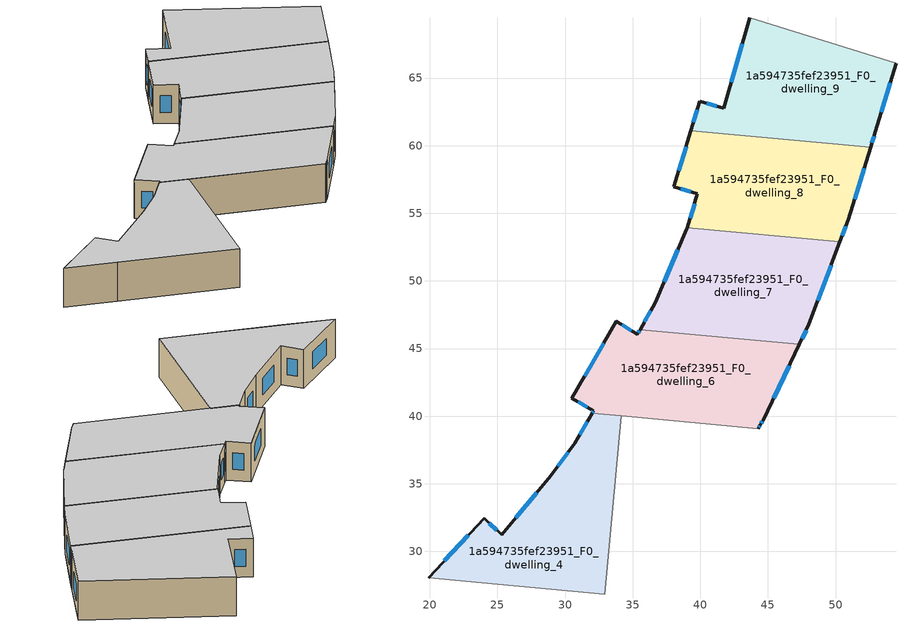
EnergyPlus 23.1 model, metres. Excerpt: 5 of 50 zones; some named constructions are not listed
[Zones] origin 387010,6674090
1a594735fef23951_F0_dwelling_4
 floor ground (EU_floor_Construction): 34.15,40.02 32.92,26.83 19.9,28.04 24.02,32.44 25.32,31.22 28.96,35.6 30.73,38.01 31.99,40.22 z0
 wall outside (EU_wall_Construction): 31.99,40.22 30.73,38.01 28.96,35.6 25.32,31.22 24.02,32.44 19.9,28.04 z0:3
 wall to 1a594735fef23951_F0_dwelling_5 (EU_wall_Construction): 32.92,26.83 34.15,40.02 z0:3
 wall to 1a594735fef23951_F0_dwelling_2 (EU_wall_Construction): 19.9,28.04 23.84,27.67 z0:3
 wall to 1a594735fef23951_F0_dwelling_6 (EU_wall_Construction): 34.15,40.02 31.99,40.22 z0:3
 wall to 1a594735fef23951_F0_dwelling_3 (EU_wall_Construction): 23.84,27.67 32.92,26.83 z0:3
 window (EU_Window_Construction): 22.84,31.19 21.08,29.3 / 24.95,31.57 24.39,32.1 / 27.92,34.35 26.36,32.47 / 30.22,37.32 29.46,36.29 / 31.63,39.59 31.09,38.64 z0.86:2.14
 ceiling to 1a594735fef23951_F1_dwelling_4 (EU_floor_Construction): 32.92,26.83 34.15,40.02 31.99,40.22 30.73,38.01 28.96,35.6 25.32,31.22 24.02,32.44 19.9,28.04 z3
1a594735fef23951_F0_dwelling_6
 floor ground (EU_floor_Construction): 47.32,45.31 44.65,39.71 44.44,39.38 44.26,39.08 31.99,40.22 32.1,40.4 30.51,41.32 33.77,47.03 35.33,46.05 35.54,46.41 z0
 wall outside (EU_wall_Construction): 35.54,46.41 35.33,46.05 33.77,47.03 30.51,41.32 32.1,40.4 31.99,40.22 / 44.26,39.08 44.44,39.38 44.65,39.71 47.32,45.31 z0:3
 wall to 1a594735fef23951_F0_dwelling_7 (EU_wall_Construction): 47.32,45.31 35.54,46.41 z0:3
 wall to 1a594735fef23951_F0_dwelling_5 (EU_wall_Construction): 34.15,40.02 44.26,39.08 z0:3
 window (EU_Window_Construction): 34.89,46.33 34.22,46.75 / 35.48,46.31 35.39,46.15 / 45.42,41.31 46.56,43.71 / 44.5,39.48 44.59,39.62 / 44.31,39.16 44.39,39.29 / 32.07,40.35 32.02,40.27 / 30.96,41.06 31.64,40.66 / 32.84,45.4 31.44,42.95 z0.86:2.14
 ceiling to 1a594735fef23951_F1_dwelling_6 (EU_floor_Construction): 44.65,39.71 47.32,45.31 35.54,46.41 35.33,46.05 33.77,47.03 30.51,41.32 32.1,40.4 31.99,40.22 44.26,39.08 44.44,39.38 z3
1a594735fef23951_F0_dwelling_7
 floor ground (EU_floor_Construction): 50.32,52.89 48.03,46.8 47.32,45.31 35.54,46.41 36.67,48.37 39.01,53.86 39.04,53.94 z0
 wall outside (EU_wall_Construction): 47.32,45.31 48.03,46.8 50.32,52.89 / 39.04,53.94 39.01,53.86 36.67,48.37 35.54,46.41 z0:3
 wall to 1a594735fef23951_F0_dwelling_8 (EU_wall_Construction): 50.32,52.89 39.04,53.94 z0:3
 window (EU_Window_Construction): 48.68,48.54 49.66,51.15 / 47.52,45.74 47.83,46.37 / 36.35,47.81 35.86,46.97 / 38.34,52.29 37.34,49.94 z0.86:2.14
 ceiling to 1a594735fef23951_F1_dwelling_7 (EU_floor_Construction): 48.03,46.8 50.32,52.89 39.04,53.94 39.01,53.86 36.67,48.37 35.54,46.41 47.32,45.31 z3
1a594735fef23951_F0_dwelling_8
 floor ground (EU_floor_Construction): 52.59,59.89 50.92,54.51 50.32,52.89 39.04,53.94 39.79,56.43 38.04,56.95 39.3,61.12 z0
 wall outside (EU_wall_Construction): 50.32,52.89 50.92,54.51 52.59,59.89 / 39.3,61.12 38.04,56.95 39.79,56.43 39.04,53.94 z0:3
 wall to 1a594735fef23951_F0_dwelling_9 (EU_wall_Construction): 52.59,59.89 39.3,61.12 z0:3
 window (EU_Window_Construction): 51.4,56.04 52.11,58.35 / 50.49,53.35 50.75,54.05 / 39.57,55.72 39.25,54.65 / 38.54,56.8 39.29,56.58 / 38.94,59.93 38.4,58.14 z0.86:2.14
 ceiling to 1a594735fef23951_F1_dwelling_8 (EU_floor_Construction): 50.32,52.89 50.92,54.51 52.59,59.89 39.3,61.12 38.04,56.95 39.79,56.43 39.04,53.94 z3
1a594735fef23951_F0_dwelling_9
 floor ground (EU_floor_Construction): 54.47,66.09 52.94,61.03 52.59,59.89 39.3,61.12 39.95,63.28 41.72,62.78 43.67,69.47 z0
 wall outside (EU_wall_Construction): 52.59,59.89 52.94,61.03 54.47,66.09 / 43.67,69.47 41.72,62.78 39.95,63.28 39.3,61.12 z0:3
 wall adiabatic (EU_wall_Construction): 54.47,66.09 43.67,69.47 z0:3
 window (EU_Window_Construction): 53.38,62.48 54.03,64.65 / 52.69,60.22 52.84,60.71 / 39.77,62.66 39.49,61.74 / 41.21,62.92 40.46,63.14 / 43.11,67.56 42.27,64.69 z0.86:2.14
 ceiling to 1a594735fef23951_F1_dwelling_9 (EU_floor_Construction): 52.59,59.89 52.94,61.03 54.47,66.09 43.67,69.47 41.72,62.78 39.95,63.28 39.3,61.12 z3
[SCHEDULE:FILE] Column Number=1; Rows to Skip at Top=0; Number of Hours of Data=8760; Column Separator=Comma; Interpolate to Timestep=No; Minutes per Item=60; Adjust Schedule for Daylight Savings=Yes
Name | File
EU_Step8_GainSchedule_1a594735fef23951_F2_dwelling_2_f000 | ../../schedules/1a594735fef23951/1a594735fef23951_F2_dwelling_2_f000_gain.csv
EU_Step8_GainSchedule_1a594735fef23951_F2_dwelling_3_f000 | ../../schedules/1a594735fef23951/1a594735fef23951_F2_dwelling_3_f000_gain.csv
EU_Step8_GainSchedule_1a594735fef23951_F2_dwelling_4_f000 | ../../schedules/1a594735fef23951/1a594735fef23951_F2_dwelling_4_f000_gain.csv
EU_Step8_GainSchedule_1a594735fef23951_F2_dwelling_5_f000 | ../../schedules/1a594735fef23951/1a594735fef23951_F2_dwelling_5_f000_gain.csv
EU_Step8_GainSchedule_1a594735fef23951_F2_dwelling_6_f000 | ../../schedules/1a594735fef23951/1a594735fef23951_F2_dwelling_6_f000_gain.csv
EU_Step8_GainSchedule_1a594735fef23951_F2_dwelling_7_f000 | ../../schedules/1a594735fef23951/1a594735fef23951_F2_dwelling_7_f000_gain.csv
EU_Step8_GainSchedule_1a594735fef23951_F2_dwelling_8_f000 | ../../schedules/1a594735fef23951/1a594735fef23951_F2_dwelling_8_f000_gain.csv
EU_Step8_GainSchedule_1a594735fef23951_F2_dwelling_9_f000 | ../../schedules/1a594735fef23951/1a594735fef23951_F2_dwelling_9_f000_gain.csv
